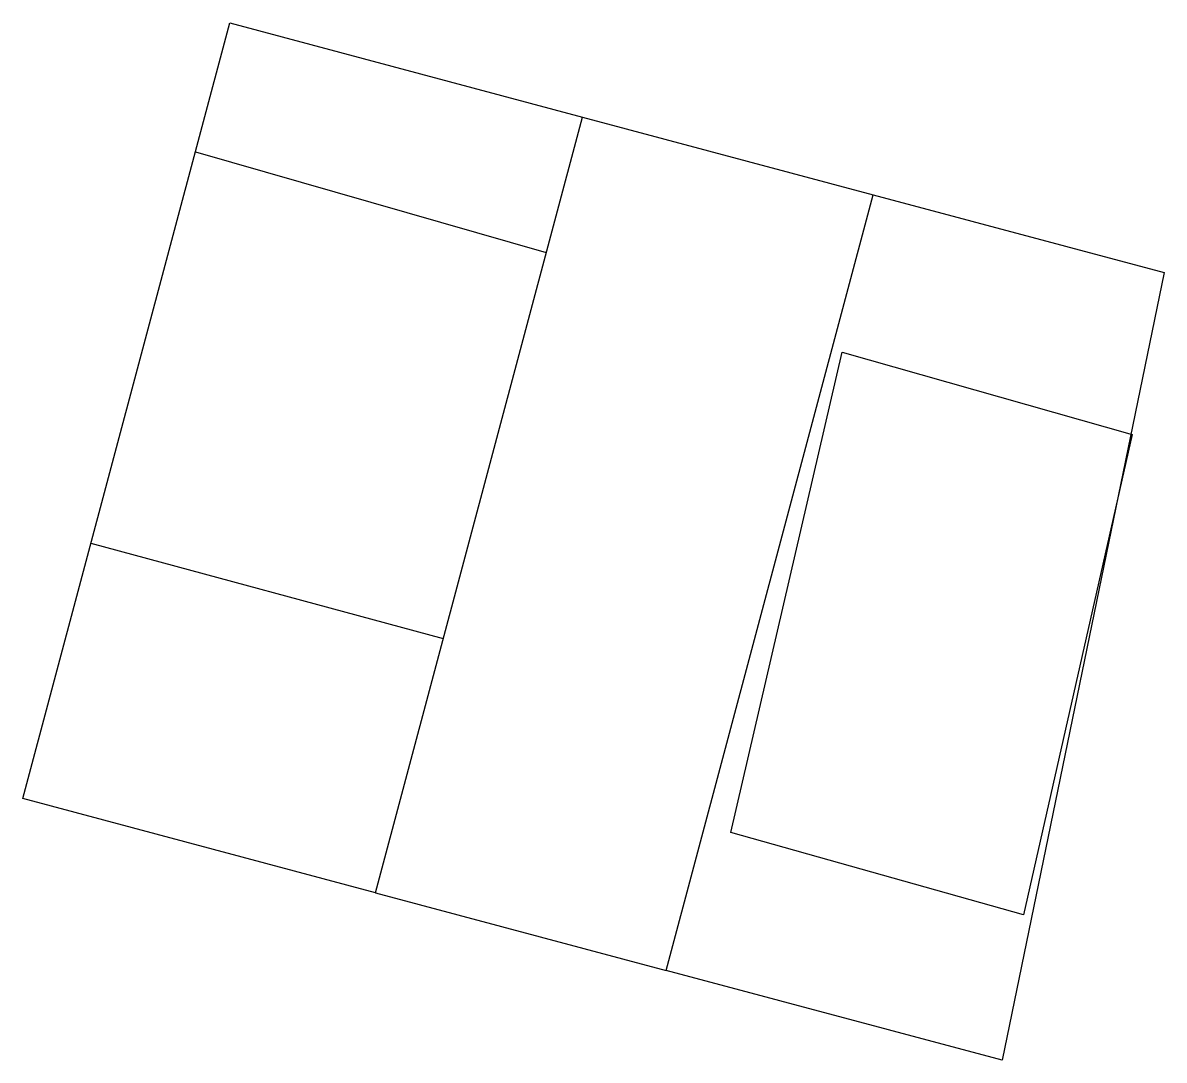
# Model space of a CAD drawing. Extents: x 540048 to 540079.3, y 1836376.3 to 1836404.7.
import ezdxf

# ---------------------------------------------------------------- set-up
doc = ezdxf.new("R2010")
doc.units = 0
doc.layers.add('Level 10', color=7, linetype='Continuous')

msp = doc.modelspace()

# ---------------------------------------------------------------- linework, layer by layer
at = {"layer": 'Level 10'}
for p, q in [((540048.01, 1836383.43), (540053.68, 1836404.68)), ((540053.68, 1836404.68), (540063.341, 1836402.099)), ((540057.671, 1836380.848), (540063.341, 1836402.099)), ((540063.341, 1836402.099), (540071.311, 1836399.969)), ((540052.737, 1836401.147), (540062.35, 1836398.386)), ((540065.641, 1836378.718), (540071.311, 1836399.969)), ((540071.311, 1836399.969), (540079.282, 1836397.839)), ((540079.282, 1836397.839), (540074.839, 1836376.26)), ((540067.408, 1836382.499), (540070.46, 1836395.66)), ((540070.46, 1836395.66), (540078.406, 1836393.4)), ((540078.406, 1836393.4), (540075.426, 1836380.239)), ((540049.877, 1836390.426), (540059.53, 1836387.816)), ((540057.671, 1836380.848), (540048.01, 1836383.43)), ((540075.426, 1836380.239), (540067.408, 1836382.499)), ((540057.671, 1836380.848), (540065.641, 1836378.718)), ((540074.839, 1836376.26), (540065.641, 1836378.718))]:
    msp.add_line(p, q, dxfattribs=at)

doc.saveas('drawing.dxf')
